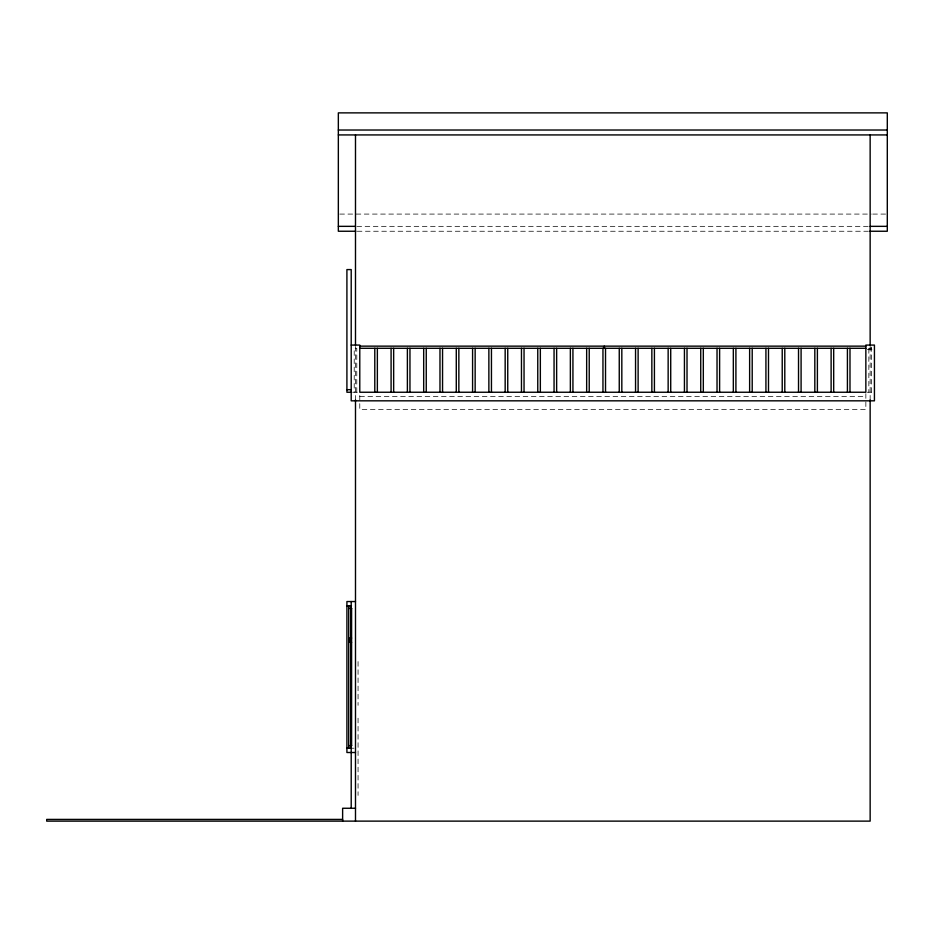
<?xml version="1.0" encoding="UTF-8"?>
<svg xmlns="http://www.w3.org/2000/svg" width="934" height="934" viewBox="0 0 934 934"><rect width="100%" height="100%" fill="white"/><g stroke="black" fill="none" stroke-linecap="round" stroke-linejoin="round"><path stroke-width="0.7" stroke-dasharray="4.67 3.5" d="M339.789 214.084L871.282 214.084M872.741 214.084L885.841 214.084M356.951 226.343L868.69 226.343M357.267 231.247L868.375 231.247M868.854 348.289L871.434 348.289M867.289 349.363L874.434 349.363M352.632 392.245L358.352 392.245M867.289 392.245L871.574 392.245M359.777 396.541L865.853 396.541M351.289 748.216L354.033 748.216M871.434 392.245L871.434 347.214L868.854 347.214L868.854 392.245M870.149 346.444L870.149 399.822M865.853 393.681L865.853 409.407L359.777 409.407L359.777 393.681M358.061 661.587L358.061 705.333M358.061 718.199L358.061 795.394M356.776 392.245L356.776 348.289L354.208 348.289L354.208 392.245M355.492 346.502L355.492 399.822"/><path stroke-width="1.4" d="M338.341 130.024L887.3 130.024M338.341 134.928L887.3 134.928M338.341 226.343L355.492 226.343M870.149 226.343L887.3 226.343M355.807 231.247L338.341 231.247L338.341 112.874L887.3 112.874L887.3 231.247L869.823 231.247M351.207 345.078L359.777 345.078L359.777 392.245L865.853 392.245L865.853 345.078L874.434 345.078L874.434 400.826L351.207 400.826L351.207 269.587L346.911 269.587L346.911 392.245L351.207 392.245M359.777 346.14L865.853 346.14M359.777 348.289L865.853 348.289M346.911 389.676L351.207 389.676M355.492 601.543L346.911 601.543L346.911 752.512L355.492 752.512M347.004 605.827L351.464 605.827M348.767 608.408L351.674 608.408M351.593 638.062L349.631 638.062L349.631 642.347L351.593 642.347M348.767 745.647L351.674 745.647M347.004 748.216L351.464 748.216M355.492 808.26L342.626 808.26L342.626 821.126M342.626 819.41L46.7 819.41L46.7 821.126L870.149 821.126L870.149 399.822M870.149 134.928L870.149 344.985M849.987 348.289L849.987 392.245M847.418 348.289L847.418 392.245M833.688 348.289L833.688 392.245M831.12 348.289L831.12 392.245M817.39 348.289L817.39 392.245M814.822 348.289L814.822 392.245M801.092 348.289L801.092 392.245M798.523 348.289L798.523 392.245M784.793 348.289L784.793 392.245M782.225 348.289L782.225 392.245M768.495 348.289L768.495 392.245M765.927 348.289L765.927 392.245M752.209 348.289L752.209 392.245M749.628 348.289L749.628 392.245M735.91 348.289L735.91 392.245M733.33 348.289L733.33 392.245M719.612 348.289L719.612 392.245M717.032 348.289L717.032 392.245M703.314 348.289L703.314 392.245M700.734 348.289L700.734 392.245M687.015 348.289L687.015 392.245M684.435 348.289L684.435 392.245M670.717 348.289L670.717 392.245M668.149 348.289L668.149 392.245M654.419 348.289L654.419 392.245M651.85 348.289L651.85 392.245M638.12 348.289L638.12 392.245M635.552 348.289L635.552 392.245M621.822 348.289L621.822 392.245M619.254 348.289L619.254 392.245M605.524 348.289L605.524 392.245M604.24 346.14L604.24 348.289M602.955 348.289L602.955 392.245M589.226 348.289L589.226 392.245M586.657 348.289L586.657 392.245M572.927 348.289L572.927 392.245M570.359 348.289L570.359 392.245M556.641 348.289L556.641 392.245M554.06 348.289L554.06 392.245M540.342 348.289L540.342 392.245M537.762 348.289L537.762 392.245M524.044 348.289L524.044 392.245M521.464 348.289L521.464 392.245M507.746 348.289L507.746 392.245M505.166 348.289L505.166 392.245M491.447 348.289L491.447 392.245M488.867 348.289L488.867 392.245M475.149 348.289L475.149 392.245M472.581 348.289L472.581 392.245M458.851 348.289L458.851 392.245M456.282 348.289L456.282 392.245M442.553 348.289L442.553 392.245M439.984 348.289L439.984 392.245M426.254 348.289L426.254 392.245M423.686 348.289L423.686 392.245M409.956 348.289L409.956 392.245M407.387 348.289L407.387 392.245M393.658 348.289L393.658 392.245M391.089 348.289L391.089 392.245M377.359 348.289L377.359 392.245M374.791 348.289L374.791 392.245M355.492 134.928L355.492 345.078M355.492 399.822L355.492 821.126M351.593 608.408L351.593 745.647M351.207 601.543L351.207 808.26M351.114 605.827L351.114 748.216M348.721 605.827L348.721 748.216"/></g></svg>
